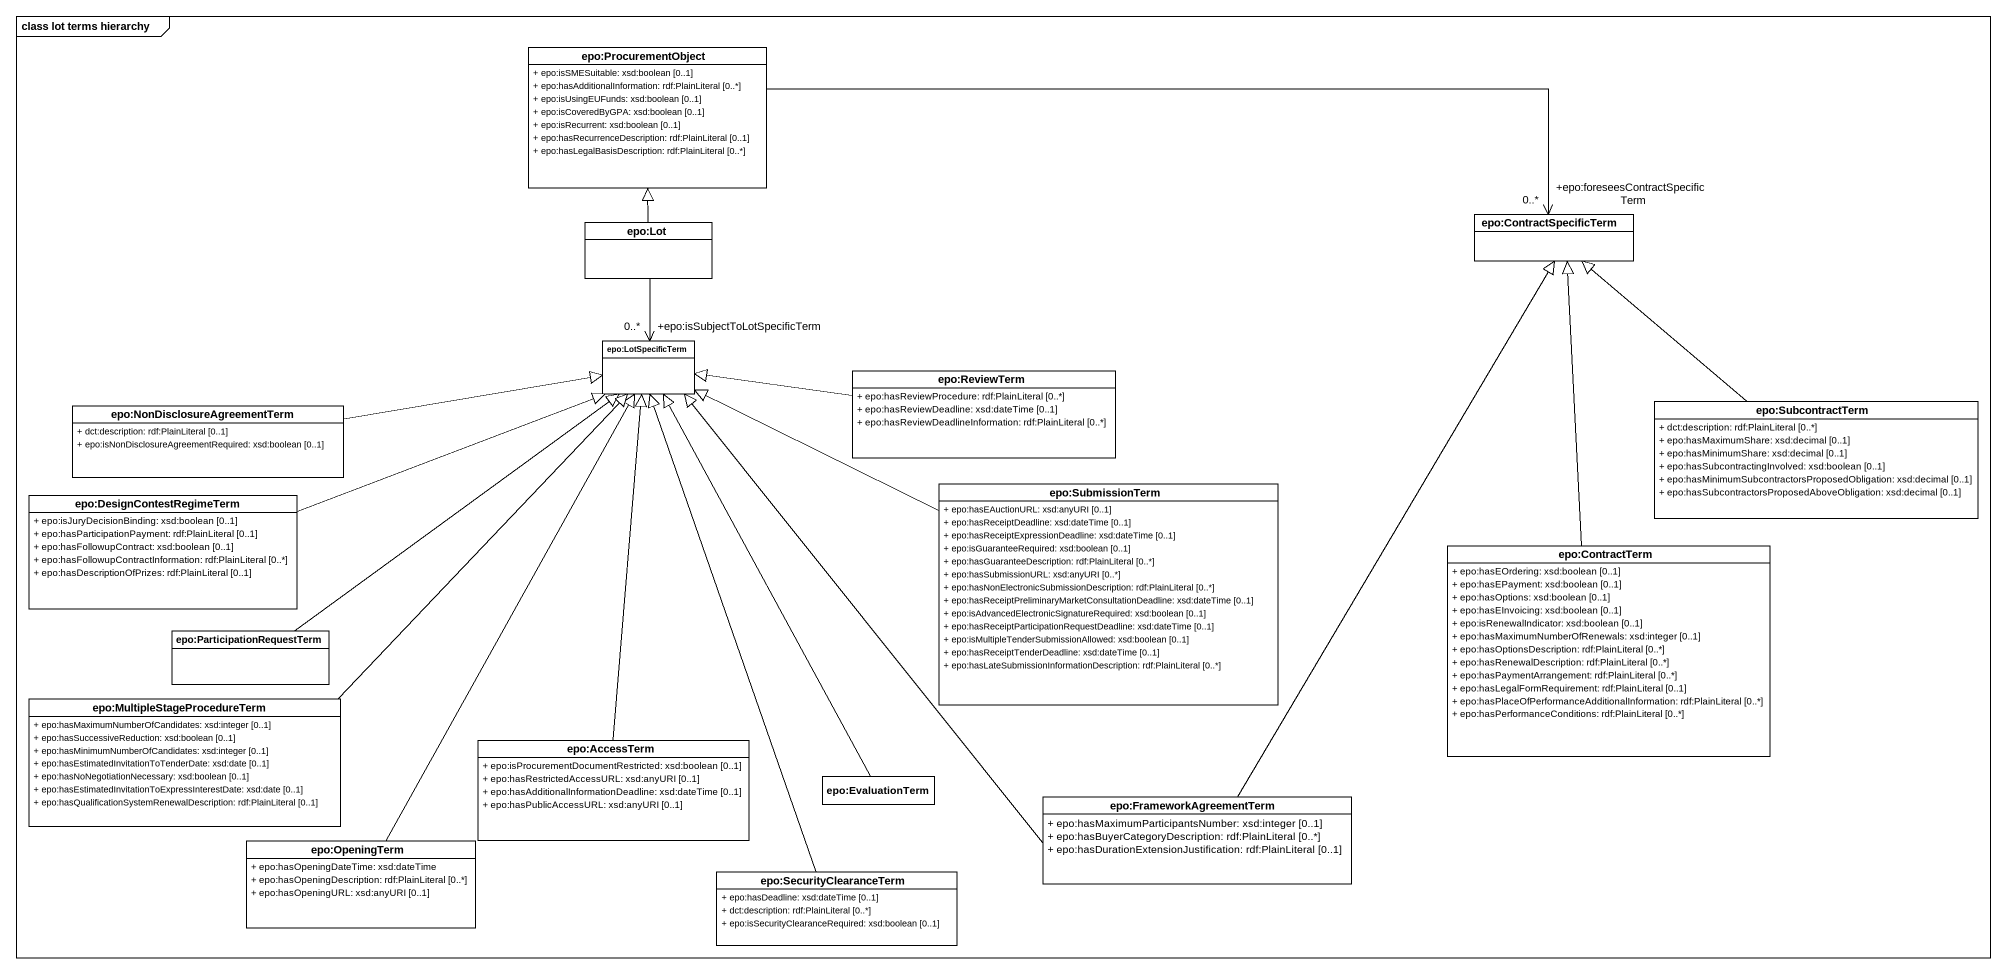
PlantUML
@startuml
mainframe class lot terms hierarchy
hide circle
hide empty members
skinparam classAttributeIconSize 0
class "epo:ProcurementObject" as epo_ProcurementObject {
  + epo:isSMESuitable: xsd:boolean [0..1]
  + epo:hasAdditionalInformation: rdf:PlainLiteral [0..*]
  + epo:isUsingEUFunds: xsd:boolean [0..1]
  + epo:isCoveredByGPA: xsd:boolean [0..1]
  + epo:isRecurrent: xsd:boolean [0..1]
  + epo:hasRecurrenceDescription: rdf:PlainLiteral [0..1]
  + epo:hasLegalBasisDescription: rdf:PlainLiteral [0..*]
}
class "epo:Lot" as epo_Lot
class "epo:ContractSpecificTerm" as epo_ContractSpecificTerm
class "epo:LotSpecificTerm" as epo_LotSpecificTerm
class "epo:ReviewTerm" as epo_ReviewTerm {
  + epo:hasReviewProcedure: rdf:PlainLiteral [0..*]
  + epo:hasReviewDeadline: xsd:dateTime [0..1]
  + epo:hasReviewDeadlineInformation: rdf:PlainLiteral [0..*]
}
class "epo:NonDisclosureAgreementTerm" as epo_NonDisclosureAgreementTe {
  + dct:description: rdf:PlainLiteral [0..1]
  + epo:isNonDisclosureAgreementRequired: xsd:boolean [0..1]
}
class "epo:SubcontractTerm" as epo_SubcontractTerm {
  + dct:description: rdf:PlainLiteral [0..*]
  + epo:hasMaximumShare: xsd:decimal [0..1]
  + epo:hasMinimumShare: xsd:decimal [0..1]
  + epo:hasSubcontractingInvolved: xsd:boolean [0..1]
  + epo:hasMinimumSubcontractorsProposedObligation: xsd:decimal [0..1]
  + epo:hasSubcontractorsProposedAboveObligation: xsd:decimal [0..1]
}
class "epo:DesignContestRegimeTerm" as epo_DesignContestRegimeTerm {
  + epo:isJuryDecisionBinding: xsd:boolean [0..1]
  + epo:hasParticipationPayment: rdf:PlainLiteral [0..1]
  + epo:hasFollowupContract: xsd:boolean [0..1]
  + epo:hasFollowupContractInformation: rdf:PlainLiteral [0..*]
  + epo:hasDescriptionOfPrizes: rdf:PlainLiteral [0..1]
}
class "epo:SubmissionTerm" as epo_SubmissionTerm {
  + epo:hasEAuctionURL: xsd:anyURI [0..1]
  + epo:hasReceiptDeadline: xsd:dateTime [0..1]
  + epo:hasReceiptExpressionDeadline: xsd:dateTime [0..1]
  + epo:isGuaranteeRequired: xsd:boolean [0..1]
  + epo:hasGuaranteeDescription: rdf:PlainLiteral [0..*]
  + epo:hasSubmissionURL: xsd:anyURI [0..*]
  + epo:hasNonElectronicSubmissionDescription: rdf:PlainLiteral [0..*]
  + epo:hasReceiptPreliminaryMarketConsultationDeadline: xsd:dateTime [0..1]
  + epo:isAdvancedElectronicSignatureRequired: xsd:boolean [0..1]
  + epo:hasReceiptParticipationRequestDeadline: xsd:dateTime [0..1]
  + epo:isMultipleTenderSubmissionAllowed: xsd:boolean [0..1]
  + epo:hasReceiptTenderDeadline: xsd:dateTime [0..1]
  + epo:hasLateSubmissionInformationDescription: rdf:PlainLiteral [0..*]
}
class "epo:ContractTerm" as epo_ContractTerm {
  + epo:hasEOrdering: xsd:boolean [0..1]
  + epo:hasEPayment: xsd:boolean [0..1]
  + epo:hasOptions: xsd:boolean [0..1]
  + epo:hasEInvoicing: xsd:boolean [0..1]
  + epo:isRenewalIndicator: xsd:boolean [0..1]
  + epo:hasMaximumNumberOfRenewals: xsd:integer [0..1]
  + epo:hasOptionsDescription: rdf:PlainLiteral [0..*]
  + epo:hasRenewalDescription: rdf:PlainLiteral [0..*]
  + epo:hasPaymentArrangement: rdf:PlainLiteral [0..*]
  + epo:hasLegalFormRequirement: rdf:PlainLiteral [0..1]
  + epo:hasPlaceOfPerformanceAdditionalInformation: rdf:PlainLiteral [0..*]
  + epo:hasPerformanceConditions: rdf:PlainLiteral [0..*]
}
class "epo:ParticipationRequestTerm" as epo_ParticipationRequestTerm
class "epo:MultipleStageProcedureTerm" as epo_MultipleStageProcedureTe {
  + epo:hasMaximumNumberOfCandidates: xsd:integer [0..1]
  + epo:hasSuccessiveReduction: xsd:boolean [0..1]
  + epo:hasMinimumNumberOfCandidates: xsd:integer [0..1]
  + epo:hasEstimatedInvitationToTenderDate: xsd:date [0..1]
  + epo:hasNoNegotiationNecessary: xsd:boolean [0..1]
  + epo:hasEstimatedInvitationToExpressInterestDate: xsd:date [0..1]
  + epo:hasQualificationSystemRenewalDescription: rdf:PlainLiteral [0..1]
}
class "epo:AccessTerm" as epo_AccessTerm {
  + epo:isProcurementDocumentRestricted: xsd:boolean [0..1]
  + epo:hasRestrictedAccessURL: xsd:anyURI [0..1]
  + epo:hasAdditionalInformationDeadline: xsd:dateTime [0..1]
  + epo:hasPublicAccessURL: xsd:anyURI [0..1]
}
class "epo:EvaluationTerm" as epo_EvaluationTerm
class "epo:FrameworkAgreementTerm" as epo_FrameworkAgreementTerm {
  + epo:hasMaximumParticipantsNumber: xsd:integer [0..1]
  + epo:hasBuyerCategoryDescription: rdf:PlainLiteral [0..*]
  + epo:hasDurationExtensionJustification: rdf:PlainLiteral [0..1]
}
class "epo:OpeningTerm" as epo_OpeningTerm {
  + epo:hasOpeningDateTime: xsd:dateTime
  + epo:hasOpeningDescription: rdf:PlainLiteral [0..*]
  + epo:hasOpeningURL: xsd:anyURI [0..1]
}
class "epo:SecurityClearanceTerm" as epo_SecurityClearanceTerm {
  + epo:hasDeadline: xsd:dateTime [0..1]
  + dct:description: rdf:PlainLiteral [0..*]
  + epo:isSecurityClearanceRequired: xsd:boolean [0..1]
}
epo_ProcurementObject -right-> "+epo:foreseesContractSpecificTerm\n0..*" epo_ContractSpecificTerm
epo_Lot -up-|> epo_ProcurementObject
epo_Lot --> "+epo:isSubjectToLotSpecificTerm\n0..*" epo_LotSpecificTerm
epo_ReviewTerm -left-|> epo_LotSpecificTerm
epo_NonDisclosureAgreementTe -right-|> epo_LotSpecificTerm
epo_SubcontractTerm -up-|> epo_ContractSpecificTerm
epo_DesignContestRegimeTerm -right-|> epo_LotSpecificTerm
epo_SubmissionTerm -left-|> epo_LotSpecificTerm
epo_ContractTerm -up-|> epo_ContractSpecificTerm
epo_ParticipationRequestTerm -up-|> epo_LotSpecificTerm
epo_MultipleStageProcedureTe -up-|> epo_LotSpecificTerm
epo_AccessTerm -up-|> epo_LotSpecificTerm
epo_EvaluationTerm -up-|> epo_LotSpecificTerm
epo_FrameworkAgreementTerm -up-|> epo_ContractSpecificTerm
epo_FrameworkAgreementTerm -up-|> epo_LotSpecificTerm
epo_OpeningTerm -up-|> epo_LotSpecificTerm
epo_SecurityClearanceTerm -up-|> epo_LotSpecificTerm
@enduml
